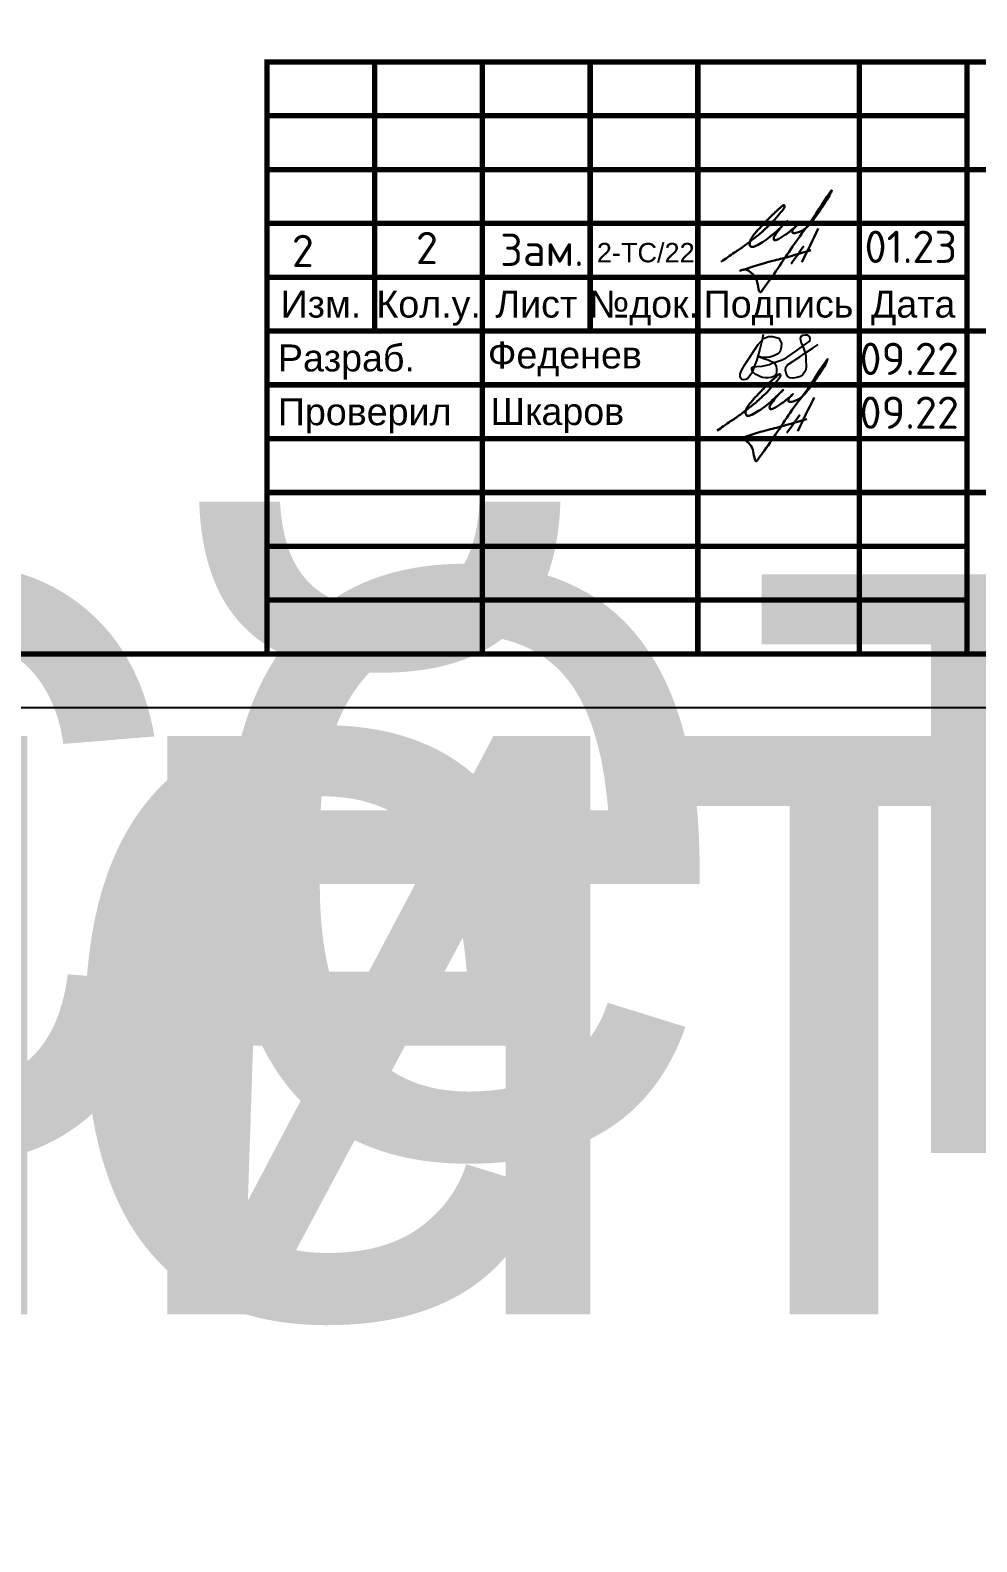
# Model space of a CAD drawing. Header units: millimetres. Extents: x 1990 to 8783, y 397 to 3825.
# Drawn here: x 4506.2 to 4594.1, y 1096.2 to 1236.6 of the extents above; entities that cross this region are included whole.
import ezdxf
from ezdxf.enums import TextEntityAlignment as Align

# ---------------------------------------------------------------- set-up
doc = ezdxf.new("R2018")
doc.units = ezdxf.units.MM
doc.layers.add('Размерный', color=4, linetype='Continuous', lineweight=30)
doc.layers.add('Размеры на чертеже', color=250, linetype='Continuous', lineweight=25)
doc.layers.add('рамка', color=7, linetype='Continuous')
doc.styles.add('-ISOCPEUR-', font='isocpeur.ttf')
doc.styles.get("Standard").update_dxf_attribs({"font": 'arial.ttf'})

# ---------------------------------------------------------------- blocks, each defined once
blk = doc.blocks.new('*U369')
blk.add_lwpolyline([(0, 123), (594, 123), (594, -297), (0, -297)], close=True)
at = {"const_width": 0.5}
blk.add_lwpolyline([(20, 118), (589, 118), (589, -292), (20, -292)], close=True, dxfattribs=at)
for points in [[(404, -292), (404, -237), (589, -237)], [(414, -237), (414, -262)], [(424, -237), (424, -292)], [(434, -237), (434, -262)], [(444, -237), (444, -292)], [(459, -237), (459, -292)], [(469, -237), (469, -292)], [(404, -242), (469, -242)], [(404, -247), (469, -247)], [(469, -247), (589, -247)], [(404, -252), (469, -252)], [(404, -257), (469, -257)], [(404, -262), (589, -262)], [(404, -267), (469, -267)], [(404, -272), (469, -272)], [(404, -277), (469, -277)], [(469, -277), (589, -277)], [(404, -282), (469, -282)], [(404, -287), (469, -287)]]:
    blk.add_lwpolyline(points, dxfattribs=at)
for s, p in [('Изм.', (409, -259.5)), ('Кол.у.', (419, -259.5)), ('Лист', (429, -259.5)), ('№док.', (439, -259.5)), ('Подпись', (451.5, -259.5)), ('Дата', (464, -259.5))]:
    blk.add_text(s, height=2.5).set_placement(p, align=Align.MIDDLE_CENTER)
for s, p in [('Разраб.', (405, -264.5)), ('Проверил', (405, -269.5))]:
    blk.add_text(s, height=2.5).set_placement(p, align=Align.MIDDLE_LEFT)
blk.add_attdef('РАЗРАБОТАЛ', text='', height=2.5).set_placement((424.5, -264.22), align=Align.MIDDLE_LEFT)
at = {"flags": 8}
for tag, height, p in [('ДАТА', 2.5, (464.07, -264.4)), ('ЛИСТ', 3, (560.39, -271.92)), ('ЛИСТОВ', 3, (577.89, -271.92))]:
    blk.add_attdef(tag, text='', height=height, dxfattribs=at).set_placement(p, align=Align.MIDDLE_CENTER)
blk.add_attdef('ПРОВЕРИЛ', (424.75, -270.73), '', height=2.5)
at = {"lineweight": 30, "flags": 104}
for tag, p in [('ТЕПЛОВЫЕ_СЕТИ', (504, -269.5)), ('ИМЯ_ЧЕРТЕЖА', (504, -284.5))]:
    blk.add_attdef(tag, text='', height=3, dxfattribs=at).set_placement(p, align=Align.MIDDLE_CENTER)
at = {"style": '-ISOCPEUR-', "flags": 8}
blk.add_attdef('ФОРМАТ', text='', height=3, dxfattribs=at).set_placement((554.97, -294.75), align=Align.MIDDLE_CENTER)
blk = doc.blocks.new('подпись')
at = {"lineweight": 30}
for points in [[(-0.82, -1.23), (-0.21, -0.8), (0.43, -0.36), (0.86, -0.08), (1.32, 0.25), (2, 0.77), (2.8, 1.4), (3.27, 1.83), (3.84, 2.36), (4.46, 3.07), (5.01, 3.73), (5.08, 3.95), (5.01, 4.03), (4.91, 4), (4.76, 3.88), (4.33, 3.49), (3.4, 2.58), (2.34, 1.43), (1.83, 0.48), (1.87, 0.23), (1.99, 0.16), (2.17, 0.16), (2.41, 0.25), (3.02, 0.6), (3.71, 1.09), (4.34, 1.62), (5.32, 2.55), (4.75, 1.98), (4.27, 1.36), (4.08, 1.05), (4.07, 0.85), (4.11, 0.78), (4.25, 0.78), (4.42, 0.84), (4.78, 1.05), (5.16, 1.3), (5.47, 1.51), (5.72, 1.73), (6.05, 1.99), (6.23, 2.18), (5.94, 1.88), (5.8, 1.63), (5.8, 1.5), (5.89, 1.44), (6.13, 1.46), (6.57, 1.6), (6.9, 1.79), (7.5, 2.39), (8.04, 3.08), (8.61, 3.92), (9.15, 4.76), (9.43, 5.33), (8, 3.26), (6.29, 0.88), (3.58, -3.07), (3.05, -3.8), (2.85, -4.05), (2.49, -2.98), (2.12, -2.39), (1.3, -1.96), (1.02, -2.03), (2.91, -1.44), (4.7, -0.96), (7.51, -0.15)], [(8.19, 1.85), (6.68, -1.27)], [(6.86, 0.23), (5.67, -1.43)]]:
    blk.add_spline(points, degree=3, dxfattribs=at)
blk = doc.blocks.new('Подпись Леха')
at = {"layer": 'рамка'}
blk.add_blockref('подпись', (2.7, 0.11), dxfattribs=at)

msp = doc.modelspace()

# ---------------------------------------------------------------- linework, layer by layer
msp.add_lwpolyline([(4574.304, 1208.371), (4574.204, 1207.849), (4573.995, 1206.992), (4573.678, 1205.911), (4573.214, 1204.75), (4572.895, 1204.279), (4572.702, 1204.18), (4572.508, 1204.156), (4572.319, 1204.18), (4572.222, 1204.292), (4572.174, 1204.475), (4572.179, 1204.684), (4572.276, 1204.945), (4572.579, 1205.505), (4573.853, 1207.419), (4574.349, 1207.993), (4574.799, 1208.187), (4575.179, 1208.179), (4575.746, 1208.016), (4576.009, 1207.543), (4575.986, 1207.155), (4575.929, 1206.892), (4575.812, 1206.708), (4575.609, 1206.524), (4575.298, 1206.368), (4574.939, 1206.267), (4574.628, 1206.208), (4574.361, 1206.218), (4574.104, 1206.227), (4573.866, 1206.339), (4573.809, 1206.356), (4574.065, 1206.246), (4574.272, 1206.157), (4574.463, 1206.089), (4574.783, 1205.997), (4575.009, 1205.891), (4575.219, 1205.792), (4575.357, 1205.696), (4575.508, 1205.425), (4575.532, 1205.175), (4575.555, 1204.928), (4575.5, 1204.683), (4575.305, 1204.465), (4575.063, 1204.355), (4574.766, 1204.324), (4574.477, 1204.34), (4574.233, 1204.353), (4574.008, 1204.457), (4573.77, 1204.567), (4573.586, 1204.651), (4573.477, 1204.754), (4573.338, 1204.883), (4573.254, 1205.094), (4573.259, 1205.284), (4573.371, 1205.348), (4573.704, 1205.382), (4574.204, 1205.433), (4574.613, 1205.519), (4574.906, 1205.58), (4575.155, 1205.69), (4575.591, 1205.846), (4576.065, 1206.007), (4576.426, 1206.178), (4576.627, 1206.32), (4576.925, 1206.531), (4577.324, 1206.814), (4577.707, 1207.085), (4578.005, 1207.296), (4578.369, 1207.554), (4578.624, 1207.734), (4578.676, 1207.977), (4578.622, 1208.181), (4578.45, 1208.29), (4578.199, 1208.306), (4577.949, 1208.275), (4577.797, 1208.182), (4577.744, 1208.001), (4577.773, 1207.8), (4577.846, 1207.58), (4578.023, 1207.184), (4578.213, 1206.636), (4578.262, 1206.372), (4578.277, 1206.054), (4578.294, 1205.317), (4578.247, 1204.98), (4578.004, 1204.659), (4577.761, 1204.448), (4577.447, 1204.354), (4577.102, 1204.307), (4576.797, 1204.346), (4576.562, 1204.495), (4576.436, 1204.753), (4576.366, 1205.051), (4576.405, 1205.333), (4576.569, 1205.552), (4577.714, 1206.289), (4578.145, 1206.594), (4578.952, 1207.119), (4579.426, 1207.427)])

# ---------------------------------------------------------------- block references
for p in [(4568.523, 1216.233), (4568.144, 1200.546)]:
    msp.add_blockref('Подпись Леха', p)
at = {"layer": 'Размеры на чертеже', "lineweight": 90}
ref = msp.add_blockref('*U369', (2858.986, 1471.816), dxfattribs=at)
lines = msp.add_mtext('Схема участка тепловой сети', dxfattribs={"layer": '0', "insert": (3362.986, 1187.316), "char_height": 70, "attachment_point": 1})
ref.add_attrib('ИМЯ_ЧЕРТЕЖА', '', (3362.986, 1187.316), dxfattribs={"flags": 104}).embed_mtext(lines)
ref = msp.add_blockref('*U369', (3508.029, 1471.816), dxfattribs=at)
lines = msp.add_mtext('Продольный профиль участка тепловой сети', dxfattribs={"layer": '0', "insert": (4012.029, 1187.316), "char_height": 70, "attachment_point": 1})
ref.add_attrib('ИМЯ_ЧЕРТЕЖА', '', (4012.029, 1187.316), dxfattribs={"flags": 104}).embed_mtext(lines)
lines = msp.add_mtext('Тепловые сети', dxfattribs={"layer": '0', "insert": (4012.029, 1202.316), "char_height": 70, "attachment_point": 1})
ref.add_attrib('ТЕПЛОВЫЕ_СЕТИ', '', (4012.029, 1202.316), dxfattribs={"flags": 104}).embed_mtext(lines)
ref = msp.add_blockref('*U369', (4124.236, 1470.682), dxfattribs=at)
ref.add_attrib('РАЗРАБОТАЛ', 'Феденев', dxfattribs={"layer": '0', "height": 2.5}).set_placement((4548.736, 1206.458), align=Align.MIDDLE_LEFT)
ref.add_attrib('ПРОВЕРИЛ', 'Шкаров', (4548.985, 1199.953), dxfattribs={"layer": '0', "height": 2.5})

# ---------------------------------------------------------------- texts
at = {"layer": 'Размерный', "color": 0, "style": '-ISOCPEUR-'}
for s, p in [('2', (4530.528, 1214.624)), ('2', (4542.053, 1214.896)), ('Зам.', (4549.877, 1214.727)), ('01.23', (4583.717, 1215.006)), ('09.22', (4583.244, 1204.599)), ('09.22', (4583.244, 1199.599))]:
    msp.add_text(s, height=3, dxfattribs=at).set_placement(p)
at = {"layer": 'Размерный', "color": 0}
msp.add_text('2-ТС/22', height=1.8, dxfattribs=at).set_placement((4558.862, 1215.066))

doc.saveas('drawing.dxf')
